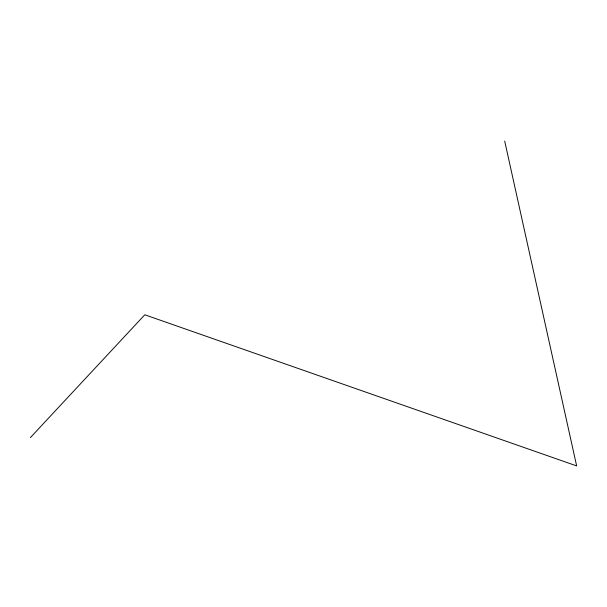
<?xml version="1.0" encoding="UTF-8"?>
<svg xmlns="http://www.w3.org/2000/svg" width="607" height="607" viewBox="0 0 607 607"><rect width="100%" height="100%" fill="white"/><g stroke="black" fill="none" stroke-linecap="round" stroke-linejoin="round"><path stroke-width="0.91" d="M30.35 437.639L144.8 314.783L576.65 465.91L504.69 141.09"/></g></svg>
